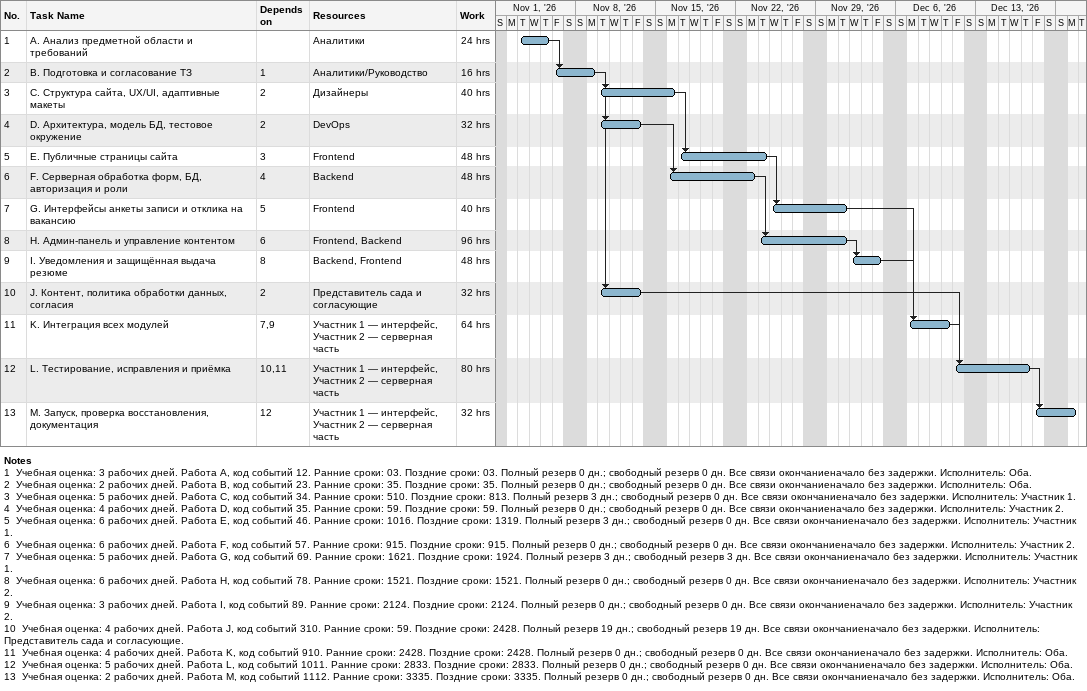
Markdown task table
| ID | Task | Start | Finish | Predecessors | Resources | Work (h) |
|---|---|---|---|---|---|---|
| 1 | A. Анализ предметной области и требований | 2026-11-03 | 2026-11-05 |  | Аналитики | 24 |
| 2 | B. Подготовка и согласование ТЗ | 2026-11-06 | 2026-11-09 | 1 | Аналитики/Руководство | 16 |
| 3 | C. Структура сайта, UX/UI, адаптивные макеты | 2026-11-10 | 2026-11-16 | 2 | Дизайнеры | 40 |
| 4 | D. Архитектура, модель БД, тестовое окружение | 2026-11-10 | 2026-11-13 | 2 | DevOps | 32 |
| 5 | E. Публичные страницы сайта | 2026-11-17 | 2026-11-24 | 3 | Frontend | 48 |
| 6 | F. Серверная обработка форм, БД, авторизация и роли | 2026-11-16 | 2026-11-23 | 4 | Backend | 48 |
| 7 | G. Интерфейсы анкеты записи и отклика на вакансию | 2026-11-25 | 2026-12-01 | 5 | Frontend | 40 |
| 8 | H. Админ-панель и управление контентом | 2026-11-24 | 2026-12-01 | 6 | Frontend, Backend | 96 |
| 9 | I. Уведомления и защищённая выдача резюме | 2026-12-02 | 2026-12-04 | 8 | Backend, Frontend | 48 |
| 10 | J. Контент, политика обработки данных, согласия | 2026-11-10 | 2026-11-13 | 2 | Представитель сада и согласующие | 32 |
| 11 | K. Интеграция всех модулей | 2026-12-07 | 2026-12-10 | 7, 9 | Участник 1 — интерфейс, Участник 2 — серверная часть | 64 |
| 12 | L. Тестирование, исправления и приёмка | 2026-12-11 | 2026-12-17 | 10, 11 | Участник 1 — интерфейс, Участник 2 — серверная часть | 80 |
| 13 | M. Запуск, проверка восстановления, документация | 2026-12-18 | 2026-12-21 | 12 | Участник 1 — интерфейс, Участник 2 — серверная часть | 32 |

Notes
- 1: Учебная оценка: 3 рабочих дней. Работа A, код событий 12. Ранние сроки: 03. Поздние сроки: 03. Полный резерв 0 дн.; свободный резерв 0 дн. Все связи окончаниеначало без задержки. Исполнитель: Оба.
- 2: Учебная оценка: 2 рабочих дней. Работа B, код событий 23. Ранние сроки: 35. Поздние сроки: 35. Полный резерв 0 дн.; свободный резерв 0 дн. Все связи окончаниеначало без задержки. Исполнитель: Оба.
- 3: Учебная оценка: 5 рабочих дней. Работа C, код событий 34. Ранние сроки: 510. Поздние сроки: 813. Полный резерв 3 дн.; свободный резерв 0 дн. Все связи окончаниеначало без задержки. Исполнитель: Участник 1.
- 4: Учебная оценка: 4 рабочих дней. Работа D, код событий 35. Ранние сроки: 59. Поздние сроки: 59. Полный резерв 0 дн.; свободный резерв 0 дн. Все связи окончаниеначало без задержки. Исполнитель: Участник 2.
- 5: Учебная оценка: 6 рабочих дней. Работа E, код событий 46. Ранние сроки: 1016. Поздние сроки: 1319. Полный резерв 3 дн.; свободный резерв 0 дн. Все связи окончаниеначало без задержки. Исполнитель: Участник 1.
- 6: Учебная оценка: 6 рабочих дней. Работа F, код событий 57. Ранние сроки: 915. Поздние сроки: 915. Полный резерв 0 дн.; свободный резерв 0 дн. Все связи окончаниеначало без задержки. Исполнитель: Участник 2.
- 7: Учебная оценка: 5 рабочих дней. Работа G, код событий 69. Ранние сроки: 1621. Поздние сроки: 1924. Полный резерв 3 дн.; свободный резерв 3 дн. Все связи окончаниеначало без задержки. Исполнитель: Участник 1.
- 8: Учебная оценка: 6 рабочих дней. Работа H, код событий 78. Ранние сроки: 1521. Поздние сроки: 1521. Полный резерв 0 дн.; свободный резерв 0 дн. Все связи окончаниеначало без задержки. Исполнитель: Участник 2.
- 9: Учебная оценка: 3 рабочих дней. Работа I, код событий 89. Ранние сроки: 2124. Поздние сроки: 2124. Полный резерв 0 дн.; свободный резерв 0 дн. Все связи окончаниеначало без задержки. Исполнитель: Участник 2.
- 10: Учебная оценка: 4 рабочих дней. Работа J, код событий 310. Ранние сроки: 59. Поздние сроки: 2428. Полный резерв 19 дн.; свободный резерв 19 дн. Все связи окончаниеначало без задержки. Исполнитель: Представитель сада и согласующие.
- 11: Учебная оценка: 4 рабочих дней. Работа K, код событий 910. Ранние сроки: 2428. Поздние сроки: 2428. Полный резерв 0 дн.; свободный резерв 0 дн. Все связи окончаниеначало без задержки. Исполнитель: Оба.
- 12: Учебная оценка: 5 рабочих дней. Работа L, код событий 1011. Ранние сроки: 2833. Поздние сроки: 2833. Полный резерв 0 дн.; свободный резерв 0 дн. Все связи окончаниеначало без задержки. Исполнитель: Оба.
- 13: Учебная оценка: 2 рабочих дней. Работа M, код событий 1112. Ранние сроки: 3335. Поздние сроки: 3335. Полный резерв 0 дн.; свободный резерв 0 дн. Все связи окончаниеначало без задержки. Исполнитель: Оба.
